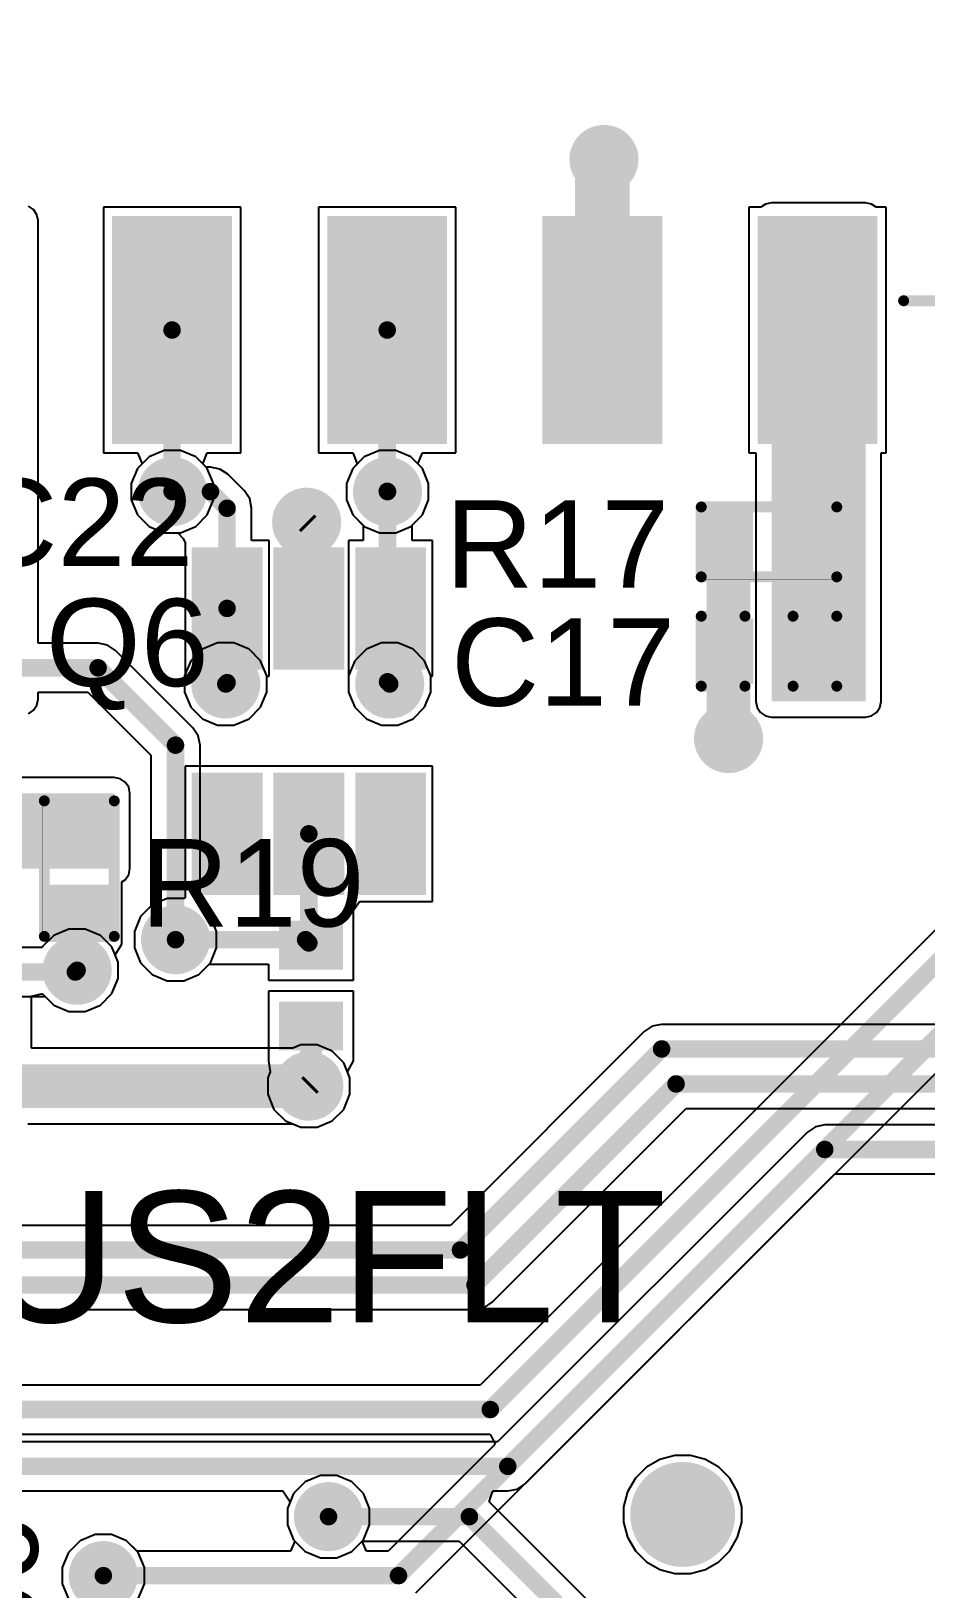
# Model space of a CAD drawing. Header units: millimetres. Extents: x -0.13 to 3.86, y -0.01 to 4.3.
# Drawn here: x 2.388 to 2.797, y 3.201 to 3.914 of the extents above; entities that cross this region are included whole.
import ezdxf

# ---------------------------------------------------------------- set-up
doc = ezdxf.new("R2010")
doc.units = ezdxf.units.MM
doc.header["$MEASUREMENT"] = 0
for name, color, linetype in [('BottomLayer', 5, 'Continuous'), ('BottomPaste', 16, 'Continuous'), ('BottomSolder', 6, 'Continuous'), ('MultiLayer', 9, 'Continuous'), ('PadHoleLayer', 156, 'Continuous'), ('TopLayer', 1, 'Continuous'), ('TopOverlay', 2, 'Continuous'), ('TopPaste', 8, 'Continuous'), ('TopSolder', 216, 'Continuous'), ('ViaHoleLayer', 16, 'Continuous')]:
    doc.layers.add(name, color=color, linetype=linetype)
doc.styles.add('Arial', font='arial.ttf', dxfattribs={"height": 0.2})

# ---------------------------------------------------------------- blocks, each defined once
blk = doc.blocks.new('T____P______TH_1_8___H_________0_92___54')
at = {"layer": 'BottomLayer'}
h = blk.add_hatch(color=5, dxfattribs=at)
edge = h.paths.add_edge_path()
edge.add_arc((0, 0), 0.02, 0, 360)
at = {"layer": 'BottomSolder'}
h = blk.add_hatch(color=6, dxfattribs=at)
edge = h.paths.add_edge_path()
edge.add_arc((0, 0), 0.024, 0, 360)
at = {"layer": 'MultiLayer'}
h = blk.add_hatch(color=9, dxfattribs=at)
edge = h.paths.add_edge_path()
edge.add_arc((0, 0), 0.02, 0, 360)
at = {"layer": 'PadHoleLayer'}
h = blk.add_hatch(color=156, dxfattribs=at)
edge = h.paths.add_edge_path()
edge.add_arc((0, 0), 0.01, 0, 360)
at = {"layer": 'TopLayer'}
h = blk.add_hatch(color=1, dxfattribs=at)
edge = h.paths.add_edge_path()
edge.add_arc((0, 0), 0.02, 0, 360)
at = {"layer": 'TopSolder'}
h = blk.add_hatch(color=216, dxfattribs=at)
edge = h.paths.add_edge_path()
edge.add_arc((0, 0), 0.024, 0, 360)
blk = doc.blocks.new('R___0402_145')
at = {"layer": 'TopLayer'}
for points in [[(-0.0275, -0.0125), (-0.0275, 0.0125), (-0.0095, 0.0125), (-0.0095, -0.0125)], [(0.0095, -0.0125), (0.0095, 0.0125), (0.0275, 0.0125), (0.0275, -0.0125)]]:
    blk.add_hatch(color=1, dxfattribs=at).paths.add_polyline_path(points)
at = {"layer": 'TopPaste'}
for points in [[(-0.0275, -0.0125), (-0.0275, 0.0125), (-0.0095, 0.0125), (-0.0095, -0.0125)], [(0.0095, -0.0125), (0.0095, 0.0125), (0.0275, 0.0125), (0.0275, -0.0125)]]:
    blk.add_hatch(color=8, dxfattribs=at).paths.add_polyline_path(points)
at = {"layer": 'TopSolder'}
for points in [[(-0.02967, -0.01467), (-0.02967, 0.01466), (-0.00733, 0.01466), (-0.00733, -0.01467)], [(0.00733, -0.01467), (0.00733, 0.01466), (0.02967, 0.01466), (0.02967, -0.01467)]]:
    blk.add_hatch(color=216, dxfattribs=at).paths.add_polyline_path(points)
at = {"layer": 'TopOverlay'}
for points, const_width in [([(-0.031, -0.016), (-0.031, 0.016)], 0.005), ([(0.031, 0.016), (-0.031, 0.016)], 0.005), ([(0.031, -0.016), (0.031, 0.016)], 0.005), ([(0.031, -0.016), (-0.031, -0.016)], 0.005), ([(0.032, -0.017), (-0.032, -0.017)], 0.000127)]:
    blk.add_lwpolyline(points, dxfattribs=dict(at, const_width=const_width))
for points, const_width in [([(-0.03225, 0.016, 1), (-0.02975, 0.016, 1)], 0.0025), ([(-0.03225, 0.016, 1), (-0.02975, 0.016, 1)], 0.0025), ([(0.02975, 0.016, 1), (0.03225, 0.016, 1)], 0.0025), ([(0.02975, 0.016, 1), (0.03225, 0.016, 1)], 0.0025), ([(-0.03225, -0.016, 1), (-0.02975, -0.016, 1)], 0.0025), ([(-0.03225, -0.016, 1), (-0.02975, -0.016, 1)], 0.0025), ([(0.02975, -0.016, 1), (0.03225, -0.016, 1)], 0.0025), ([(0.02975, -0.016, 1), (0.03225, -0.016, 1)], 0.0025), ([(-0.03203, -0.017, 1), (-0.03197, -0.017, 1)], 0.0000635), ([(0.03197, -0.017, 1), (0.03203, -0.017, 1)], 0.0000635)]:
    blk.add_lwpolyline(points, format="xyb", close=True, dxfattribs=dict(at, const_width=const_width))
blk = doc.blocks.new('R___0402_B_146')
at = {"layer": 'BottomLayer'}
for points in [[(-0.0095, 0.0125), (-0.0095, -0.0125), (-0.0275, -0.0125), (-0.0275, 0.0125)], [(0.0275, 0.0125), (0.0275, -0.0125), (0.0095, -0.0125), (0.0095, 0.0125)]]:
    blk.add_hatch(color=5, dxfattribs=at).paths.add_polyline_path(points)
at = {"layer": 'BottomPaste'}
for points in [[(-0.0095, 0.0125), (-0.0095, -0.0125), (-0.0275, -0.0125), (-0.0275, 0.0125)], [(0.0275, 0.0125), (0.0275, -0.0125), (0.0095, -0.0125), (0.0095, 0.0125)]]:
    blk.add_hatch(color=16, dxfattribs=at).paths.add_polyline_path(points)
at = {"layer": 'BottomSolder'}
for points in [[(-0.00733, 0.01466), (-0.00733, -0.01467), (-0.02967, -0.01467), (-0.02967, 0.01466)], [(0.02967, 0.01466), (0.02967, -0.01467), (0.00733, -0.01467), (0.00733, 0.01466)]]:
    blk.add_hatch(color=6, dxfattribs=at).paths.add_polyline_path(points)
blk = doc.blocks.new('R___0402_147')
at = {"layer": 'TopLayer'}
for points in [[(-0.0275, -0.0125), (-0.0275, 0.0125), (-0.0095, 0.0125), (-0.0095, -0.0125)], [(0.0095, -0.0125), (0.0095, 0.0125), (0.0275, 0.0125), (0.0275, -0.0125)]]:
    blk.add_hatch(color=1, dxfattribs=at).paths.add_polyline_path(points)
at = {"layer": 'TopPaste'}
for points in [[(-0.0275, -0.0125), (-0.0275, 0.0125), (-0.0095, 0.0125), (-0.0095, -0.0125)], [(0.0095, -0.0125), (0.0095, 0.0125), (0.0275, 0.0125), (0.0275, -0.0125)]]:
    blk.add_hatch(color=8, dxfattribs=at).paths.add_polyline_path(points)
at = {"layer": 'TopSolder'}
for points in [[(-0.02966, -0.01467), (-0.02966, 0.01467), (-0.00733, 0.01467), (-0.00733, -0.01467)], [(0.00734, -0.01467), (0.00734, 0.01467), (0.02967, 0.01467), (0.02967, -0.01467)]]:
    blk.add_hatch(color=216, dxfattribs=at).paths.add_polyline_path(points)
at = {"layer": 'TopOverlay'}
for points, const_width in [([(-0.031, -0.016), (-0.031, 0.016)], 0.005), ([(-0.031, 0.016), (0.031, 0.016)], 0.005), ([(0.031, -0.016), (0.031, 0.016)], 0.005), ([(-0.031, -0.016), (0.031, -0.016)], 0.005), ([(-0.032, -0.017), (0.032, -0.017)], 0.000127)]:
    blk.add_lwpolyline(points, dxfattribs=dict(at, const_width=const_width))
for points, const_width in [([(-0.03225, 0.016, 1), (-0.02975, 0.016, 1)], 0.0025), ([(-0.03225, 0.016, 1), (-0.02975, 0.016, 1)], 0.0025), ([(0.02975, 0.016, 1), (0.03225, 0.016, 1)], 0.0025), ([(0.02975, 0.016, 1), (0.03225, 0.016, 1)], 0.0025), ([(-0.03225, -0.016, 1), (-0.02975, -0.016, 1)], 0.0025), ([(-0.03225, -0.016, 1), (-0.02975, -0.016, 1)], 0.0025), ([(0.02975, -0.016, 1), (0.03225, -0.016, 1)], 0.0025), ([(0.02975, -0.016, 1), (0.03225, -0.016, 1)], 0.0025), ([(-0.03203, -0.017, 1), (-0.03197, -0.017, 1)], 0.0000635), ([(0.03197, -0.017, 1), (0.03203, -0.017, 1)], 0.0000635)]:
    blk.add_lwpolyline(points, format="xyb", close=True, dxfattribs=dict(at, const_width=const_width))
blk = doc.blocks.new('1054301305_201')
at = {"layer": 'TopLayer'}
for points in [[(-0.20945, 0.14626), (-0.16063, 0.14626), (-0.16063, 0.04784), (-0.20945, 0.04784)], [(-0.11102, 0.14626), (-0.0622, 0.14626), (-0.0622, 0.04784), (-0.11102, 0.04784)], [(-0.0126, 0.14626), (0.03622, 0.14626), (0.03622, 0.04784), (-0.0126, 0.04784)], [(0.08583, 0.14626), (0.13465, 0.14626), (0.13465, 0.04784), (0.08583, 0.04784)], [(0.18425, 0.14626), (0.23307, 0.14626), (0.23307, 0.04784), (0.18425, 0.04784)], [(-0.30788, 0.06437), (-0.26457, 0.06437), (-0.26457, -0.25847), (-0.30788, -0.25847)], [(0.26457, 0.06437), (0.30787, 0.06437), (0.30787, -0.25847), (0.26457, -0.25847)]]:
    blk.add_hatch(color=1, dxfattribs=at).paths.add_polyline_path(points)
at = {"layer": 'TopPaste'}
for points in [[(-0.20945, 0.14626), (-0.16063, 0.14626), (-0.16063, 0.04784), (-0.20945, 0.04784)], [(-0.11102, 0.14626), (-0.0622, 0.14626), (-0.0622, 0.04784), (-0.11102, 0.04784)], [(-0.0126, 0.14626), (0.03622, 0.14626), (0.03622, 0.04784), (-0.0126, 0.04784)], [(0.08583, 0.14626), (0.13465, 0.14626), (0.13465, 0.04784), (0.08583, 0.04784)], [(0.18425, 0.14626), (0.23307, 0.14626), (0.23307, 0.04784), (0.18425, 0.04784)], [(-0.30788, 0.06437), (-0.26457, 0.06437), (-0.26457, -0.25847), (-0.30788, -0.25847)], [(0.26457, 0.06437), (0.30787, 0.06437), (0.30787, -0.25847), (0.26457, -0.25847)]]:
    blk.add_hatch(color=8, dxfattribs=at).paths.add_polyline_path(points)
at = {"layer": 'TopSolder'}
for points in [[(-0.21245, 0.14926), (-0.15763, 0.14926), (-0.15763, 0.04484), (-0.21245, 0.04484)], [(-0.11402, 0.14926), (-0.0592, 0.14926), (-0.0592, 0.04484), (-0.11402, 0.04484)], [(-0.0156, 0.14926), (0.03922, 0.14926), (0.03922, 0.04484), (-0.0156, 0.04484)], [(0.08283, 0.14926), (0.13765, 0.14926), (0.13765, 0.04484), (0.08283, 0.04484)], [(0.18125, 0.14926), (0.23607, 0.14926), (0.23607, 0.04484), (0.18125, 0.04484)], [(-0.31088, 0.06737), (-0.26157, 0.06737), (-0.26157, -0.26147), (-0.31088, -0.26147)], [(0.26157, 0.06737), (0.31087, 0.06737), (0.31087, -0.26147), (0.26157, -0.26147)]]:
    blk.add_hatch(color=216, dxfattribs=at).paths.add_polyline_path(points)
at = {"layer": 'TopOverlay'}
for points, const_width in [([(0.25053, 0.11645), (0.24553, 0.11145)], 0.00787), ([(0.25053, 0.10645), (0.24553, 0.11145)], 0.00787), ([(0.25053, 0.11645), (0.25053, 0.10645)], 0.00787), ([(-0.22441, 0.08366), (-0.31969, 0.08366)], 0.005), ([(0.31968, 0.08366), (0.24803, 0.08366)], 0.005), ([(0.24803, -0.25846), (-0.25, -0.25846)], 0.005)]:
    blk.add_lwpolyline(points, dxfattribs=dict(at, const_width=const_width))
for points, const_width in [([(0.24356, 0.11145, 1), (0.2475, 0.11145, 1)], 0.00394), ([(0.24356, 0.11145, 1), (0.2475, 0.11145, 1)], 0.00394), ([(0.24856, 0.11645, 1), (0.2525, 0.11645, 1)], 0.00394), ([(0.24856, 0.11645, 1), (0.2525, 0.11645, 1)], 0.00394), ([(0.24856, 0.10645, 1), (0.2525, 0.10645, 1)], 0.00394), ([(0.24856, 0.10645, 1), (0.2525, 0.10645, 1)], 0.00394), ([(-0.32094, 0.08366, 1), (-0.31844, 0.08366, 1)], 0.0025), ([(-0.22566, 0.08366, 1), (-0.22316, 0.08366, 1)], 0.0025), ([(0.24678, 0.08366, 1), (0.24928, 0.08366, 1)], 0.0025), ([(0.31843, 0.08366, 1), (0.32093, 0.08366, 1)], 0.0025), ([(-0.25125, -0.25846, 1), (-0.24875, -0.25846, 1)], 0.0025), ([(0.24678, -0.25846, 1), (0.24928, -0.25846, 1)], 0.0025)]:
    blk.add_lwpolyline(points, format="xyb", close=True, dxfattribs=dict(at, const_width=const_width))
blk = doc.blocks.new('SOT_23_6_B_215')
at = {"layer": 'BottomLayer'}
for points in [[(-0.07559, 0.04961), (-0.02756, 0.04961), (-0.02756, 0.0252), (-0.07559, 0.0252)], [(0.02756, 0.04961), (0.07559, 0.04961), (0.07559, 0.0252), (0.02756, 0.0252)], [(-0.07559, 0.01221), (-0.02756, 0.01221), (-0.02756, -0.0122), (-0.07559, -0.0122)], [(0.02756, 0.01221), (0.07559, 0.01221), (0.07559, -0.0122), (0.02756, -0.0122)], [(-0.07559, -0.0252), (-0.02756, -0.0252), (-0.02756, -0.04961), (-0.07559, -0.04961)], [(0.02756, -0.0252), (0.07559, -0.0252), (0.07559, -0.04961), (0.02756, -0.04961)]]:
    blk.add_hatch(color=5, dxfattribs=at).paths.add_polyline_path(points)
at = {"layer": 'BottomPaste'}
for points in [[(-0.07559, 0.04961), (-0.02756, 0.04961), (-0.02756, 0.0252), (-0.07559, 0.0252)], [(0.02756, 0.04961), (0.07559, 0.04961), (0.07559, 0.0252), (0.02756, 0.0252)], [(-0.07559, 0.01221), (-0.02756, 0.01221), (-0.02756, -0.0122), (-0.07559, -0.0122)], [(0.02756, 0.01221), (0.07559, 0.01221), (0.07559, -0.0122), (0.02756, -0.0122)], [(-0.07559, -0.0252), (-0.02756, -0.0252), (-0.02756, -0.04961), (-0.07559, -0.04961)], [(0.02756, -0.0252), (0.07559, -0.0252), (0.07559, -0.04961), (0.02756, -0.04961)]]:
    blk.add_hatch(color=16, dxfattribs=at).paths.add_polyline_path(points)
at = {"layer": 'BottomSolder'}
for points in [[(-0.07959, 0.05361), (-0.02356, 0.05361), (-0.02356, 0.0212), (-0.07959, 0.0212)], [(0.02356, 0.05361), (0.07959, 0.05361), (0.07959, 0.0212), (0.02356, 0.0212)], [(-0.07959, 0.01621), (-0.02356, 0.01621), (-0.02356, -0.0162), (-0.07959, -0.0162)], [(0.02356, 0.01621), (0.07959, 0.01621), (0.07959, -0.0162), (0.02356, -0.0162)], [(-0.07959, -0.0212), (-0.02356, -0.0212), (-0.02356, -0.05361), (-0.07959, -0.05361)], [(0.02356, -0.0212), (0.07959, -0.0212), (0.07959, -0.05361), (0.02356, -0.05361)]]:
    blk.add_hatch(color=6, dxfattribs=at).paths.add_polyline_path(points)
blk = doc.blocks.new('C___0402_234')
at = {"layer": 'TopLayer'}
for points in [[(-0.0275, -0.0125), (-0.0275, 0.0125), (-0.0095, 0.0125), (-0.0095, -0.0125)], [(0.0095, -0.0125), (0.0095, 0.0125), (0.0275, 0.0125), (0.0275, -0.0125)]]:
    blk.add_hatch(color=1, dxfattribs=at).paths.add_polyline_path(points)
at = {"layer": 'TopPaste'}
for points in [[(-0.0275, -0.0125), (-0.0275, 0.0125), (-0.0095, 0.0125), (-0.0095, -0.0125)], [(0.0095, -0.0125), (0.0095, 0.0125), (0.0275, 0.0125), (0.0275, -0.0125)]]:
    blk.add_hatch(color=8, dxfattribs=at).paths.add_polyline_path(points)
at = {"layer": 'TopSolder'}
for points in [[(-0.02986, -0.01486), (-0.02986, 0.01486), (-0.00714, 0.01486), (-0.00714, -0.01486)], [(0.00714, -0.01486), (0.00714, 0.01486), (0.02986, 0.01486), (0.02986, -0.01486)]]:
    blk.add_hatch(color=216, dxfattribs=at).paths.add_polyline_path(points)
at = {"layer": 'TopOverlay', "const_width": 0.005}
for points in [[(-0.031, 0.016), (-0.011, 0.016)], [(-0.031, -0.016), (-0.031, 0.016)], [(0.011, 0.016), (0.031, 0.016)], [(0.031, -0.016), (0.031, 0.016)], [(-0.031, -0.016), (-0.011, -0.016)], [(0.011, -0.016), (0.031, -0.016)]]:
    blk.add_lwpolyline(points, dxfattribs=at)
at = {"layer": 'TopOverlay', "const_width": 0.0025}
for points in [[(-0.03225, 0.016, 1), (-0.02975, 0.016, 1)], [(-0.03225, 0.016, 1), (-0.02975, 0.016, 1)], [(-0.01225, 0.016, 1), (-0.00975, 0.016, 1)], [(0.00975, 0.016, 1), (0.01225, 0.016, 1)], [(0.02975, 0.016, 1), (0.03225, 0.016, 1)], [(0.02975, 0.016, 1), (0.03225, 0.016, 1)], [(-0.03225, -0.016, 1), (-0.02975, -0.016, 1)], [(-0.03225, -0.016, 1), (-0.02975, -0.016, 1)], [(-0.01225, -0.016, 1), (-0.00975, -0.016, 1)], [(0.00975, -0.016, 1), (0.01225, -0.016, 1)], [(0.02975, -0.016, 1), (0.03225, -0.016, 1)], [(0.02975, -0.016, 1), (0.03225, -0.016, 1)]]:
    blk.add_lwpolyline(points, format="xyb", close=True, dxfattribs=at)

msp = doc.modelspace()

# ---------------------------------------------------------------- hatches: boundary and pattern name
at = {"layer": 'BottomLayer'}
h = msp.add_hatch(color=5, dxfattribs=at)
edge = h.paths.add_edge_path()
edge.add_arc((2.65, 3.855), 0.01181, 0, 360)
h = msp.add_hatch(color=5, dxfattribs=at)
edge = h.paths.add_edge_path()
edge.add_arc((2.45257, 3.703), 0.01181, 0, 360)
h = msp.add_hatch(color=5, dxfattribs=at)
edge = h.paths.add_edge_path()
edge.add_arc((2.551, 3.703), 0.01181, 0, 360)
h = msp.add_hatch(color=5, dxfattribs=at)
edge = h.paths.add_edge_path()
edge.add_arc((2.514, 3.689), 0.01181, 0, 360)
h = msp.add_hatch(color=5, dxfattribs=at)
edge = h.paths.add_edge_path()
edge.add_arc((2.477, 3.615), 0.01181, 0, 360)
h = msp.add_hatch(color=5, dxfattribs=at)
edge = h.paths.add_edge_path()
edge.add_arc((2.552, 3.615), 0.01181, 0, 360)
h = msp.add_hatch(color=5, dxfattribs=at)
edge = h.paths.add_edge_path()
edge.add_arc((2.707, 3.59), 0.01181, 0, 360)
h = msp.add_hatch(color=5, dxfattribs=at)
edge = h.paths.add_edge_path()
edge.add_arc((2.454, 3.498), 0.01181, 0, 360)
h = msp.add_hatch(color=5, dxfattribs=at)
edge = h.paths.add_edge_path()
edge.add_arc((2.409, 3.484), 0.01181, 0, 360)
h = msp.add_hatch(color=5, dxfattribs=at)
edge = h.paths.add_edge_path()
edge.add_arc((2.515, 3.431), 0.01181, 0, 360)
h = msp.add_hatch(color=5, dxfattribs=at)
edge = h.paths.add_edge_path()
edge.add_arc((2.524, 3.234), 0.01181, 0, 360)
h = msp.add_hatch(color=5, dxfattribs=at)
edge = h.paths.add_edge_path()
edge.add_arc((2.421, 3.207), 0.01181, 0, 360)
at = {"layer": 'BottomSolder'}
h = msp.add_hatch(color=6, dxfattribs=at)
edge = h.paths.add_edge_path()
edge.add_arc((2.65, 3.855), 0.01581, 0, 360)
h = msp.add_hatch(color=6, dxfattribs=at)
edge = h.paths.add_edge_path()
edge.add_arc((2.45257, 3.703), 0.01581, 0, 360)
h = msp.add_hatch(color=6, dxfattribs=at)
edge = h.paths.add_edge_path()
edge.add_arc((2.551, 3.703), 0.01581, 0, 360)
h = msp.add_hatch(color=6, dxfattribs=at)
edge = h.paths.add_edge_path()
edge.add_arc((2.514, 3.689), 0.01581, 0, 360)
h = msp.add_hatch(color=6, dxfattribs=at)
edge = h.paths.add_edge_path()
edge.add_arc((2.477, 3.615), 0.01581, 0, 360)
h = msp.add_hatch(color=6, dxfattribs=at)
edge = h.paths.add_edge_path()
edge.add_arc((2.552, 3.615), 0.01581, 0, 360)
h = msp.add_hatch(color=6, dxfattribs=at)
edge = h.paths.add_edge_path()
edge.add_arc((2.707, 3.59), 0.01581, 0, 360)
h = msp.add_hatch(color=6, dxfattribs=at)
edge = h.paths.add_edge_path()
edge.add_arc((2.454, 3.498), 0.01581, 0, 360)
h = msp.add_hatch(color=6, dxfattribs=at)
edge = h.paths.add_edge_path()
edge.add_arc((2.409, 3.484), 0.01581, 0, 360)
h = msp.add_hatch(color=6, dxfattribs=at)
edge = h.paths.add_edge_path()
edge.add_arc((2.515, 3.431), 0.01581, 0, 360)
h = msp.add_hatch(color=6, dxfattribs=at)
edge = h.paths.add_edge_path()
edge.add_arc((2.524, 3.234), 0.01581, 0, 360)
h = msp.add_hatch(color=6, dxfattribs=at)
edge = h.paths.add_edge_path()
edge.add_arc((2.421, 3.207), 0.01581, 0, 360)
at = {"layer": 'TopLayer'}
h = msp.add_hatch(color=1, dxfattribs=at)
edge = h.paths.add_edge_path()
edge.add_arc((2.65, 3.855), 0.01181, 0, 360)
for points in [[(2.72666, 3.607), (2.76966, 3.607), (2.76966, 3.828), (2.72666, 3.828)], [(2.327, 3.5305), (2.426, 3.5305), (2.426, 3.565), (2.327, 3.565)]]:
    msp.add_hatch(color=1, dxfattribs=at).paths.add_polyline_path(points)
h = msp.add_hatch(color=1, dxfattribs=at)
edge = h.paths.add_edge_path()
edge.add_arc((2.45257, 3.703), 0.01181, 0, 360)
h = msp.add_hatch(color=1, dxfattribs=at)
edge = h.paths.add_edge_path()
edge.add_arc((2.551, 3.703), 0.01181, 0, 360)
h = msp.add_hatch(color=1, dxfattribs=at)
edge = h.paths.add_edge_path()
edge.add_arc((2.514, 3.689), 0.01181, 0, 360)
h = msp.add_hatch(color=1, dxfattribs=at)
edge = h.paths.add_edge_path()
edge.add_arc((2.477, 3.615), 0.01181, 0, 360)
h = msp.add_hatch(color=1, dxfattribs=at)
edge = h.paths.add_edge_path()
edge.add_arc((2.552, 3.615), 0.01181, 0, 360)
h = msp.add_hatch(color=1, dxfattribs=at)
edge = h.paths.add_edge_path()
edge.add_arc((2.707, 3.59), 0.01181, 0, 360)
h = msp.add_hatch(color=1, dxfattribs=at)
edge = h.paths.add_edge_path()
edge.add_arc((2.454, 3.498), 0.01181, 0, 360)
h = msp.add_hatch(color=1, dxfattribs=at)
edge = h.paths.add_edge_path()
edge.add_arc((2.409, 3.484), 0.01181, 0, 360)
h = msp.add_hatch(color=1, dxfattribs=at)
edge = h.paths.add_edge_path()
edge.add_arc((2.515, 3.431), 0.01181, 0, 360)
h = msp.add_hatch(color=1, dxfattribs=at)
edge = h.paths.add_edge_path()
edge.add_arc((2.524, 3.234), 0.01181, 0, 360)
h = msp.add_hatch(color=1, dxfattribs=at)
edge = h.paths.add_edge_path()
edge.add_arc((2.421, 3.207), 0.01181, 0, 360)
at = {"layer": 'TopSolder'}
h = msp.add_hatch(color=216, dxfattribs=at)
edge = h.paths.add_edge_path()
edge.add_arc((2.65, 3.855), 0.01581, 0, 360)
h = msp.add_hatch(color=216, dxfattribs=at)
edge = h.paths.add_edge_path()
edge.add_arc((2.707, 3.59), 0.01581, 0, 360)
at = {"layer": 'ViaHoleLayer'}
h = msp.add_hatch(color=16, dxfattribs=at)
edge = h.paths.add_edge_path()
edge.add_arc((2.65, 3.855), 0.00591, 0, 360)
h = msp.add_hatch(color=16, dxfattribs=at)
edge = h.paths.add_edge_path()
edge.add_arc((2.45257, 3.703), 0.00591, 0, 360)
h = msp.add_hatch(color=16, dxfattribs=at)
edge = h.paths.add_edge_path()
edge.add_arc((2.551, 3.703), 0.00591, 0, 360)
h = msp.add_hatch(color=16, dxfattribs=at)
edge = h.paths.add_edge_path()
edge.add_arc((2.514, 3.689), 0.00591, 0, 360)
h = msp.add_hatch(color=16, dxfattribs=at)
edge = h.paths.add_edge_path()
edge.add_arc((2.477, 3.615), 0.00591, 0, 360)
h = msp.add_hatch(color=16, dxfattribs=at)
edge = h.paths.add_edge_path()
edge.add_arc((2.552, 3.615), 0.00591, 0, 360)
h = msp.add_hatch(color=16, dxfattribs=at)
edge = h.paths.add_edge_path()
edge.add_arc((2.707, 3.59), 0.00591, 0, 360)
h = msp.add_hatch(color=16, dxfattribs=at)
edge = h.paths.add_edge_path()
edge.add_arc((2.454, 3.498), 0.00591, 0, 360)
h = msp.add_hatch(color=16, dxfattribs=at)
edge = h.paths.add_edge_path()
edge.add_arc((2.409, 3.484), 0.00591, 0, 360)
h = msp.add_hatch(color=16, dxfattribs=at)
edge = h.paths.add_edge_path()
edge.add_arc((2.515, 3.431), 0.00591, 0, 360)
h = msp.add_hatch(color=16, dxfattribs=at)
edge = h.paths.add_edge_path()
edge.add_arc((2.524, 3.234), 0.00591, 0, 360)
h = msp.add_hatch(color=16, dxfattribs=at)
edge = h.paths.add_edge_path()
edge.add_arc((2.421, 3.207), 0.00591, 0, 360)

# ---------------------------------------------------------------- linework, layer by layer
at = {"layer": 'BottomLayer'}
for p, q in [((2.44883, 3.72181), (2.44192, 3.71895)), ((2.45632, 3.72181), (2.44883, 3.72181)), ((2.46323, 3.71895), (2.45632, 3.72181)), ((2.54726, 3.72181), (2.54034, 3.71895)), ((2.55474, 3.72181), (2.54726, 3.72181)), ((2.56166, 3.71895), (2.55474, 3.72181)), ((2.43663, 3.71366), (2.43376, 3.70674)), ((2.44192, 3.71895), (2.43663, 3.71366)), ((2.46796, 3.71422), (2.46323, 3.71895)), ((2.47, 3.71422), (2.46796, 3.71422)), ((2.47429, 3.71336), (2.47, 3.71422)), ((2.47, 3.71422), (2.47, 3.71422)), ((2.53505, 3.71366), (2.53219, 3.70674)), ((2.54034, 3.71895), (2.53505, 3.71366)), ((2.56695, 3.71366), (2.56166, 3.71895)), ((2.56981, 3.70674), (2.56695, 3.71366)), ((2.43376, 3.70674), (2.43376, 3.69926)), ((2.47793, 3.71093), (2.47429, 3.71336)), ((2.48553, 3.70333), (2.47793, 3.71093)), ((2.53219, 3.70674), (2.53219, 3.69926)), ((2.56981, 3.69926), (2.56981, 3.70674)), ((2.43376, 3.69926), (2.43663, 3.69234)), ((2.48796, 3.69969), (2.48553, 3.70333)), ((2.48553, 3.70333), (2.48553, 3.70333)), ((2.48881, 3.6954), (2.48796, 3.69969)), ((2.53219, 3.69926), (2.53505, 3.69234)), ((2.56695, 3.69234), (2.56981, 3.69926)), ((2.43663, 3.69234), (2.44192, 3.68705)), ((2.48881, 3.68059), (2.48881, 3.6954)), ((2.48881, 3.6954), (2.48881, 3.6954)), ((2.53505, 3.69234), (2.53978, 3.68761)), ((2.56222, 3.68761), (2.56695, 3.69234)), ((2.44192, 3.68705), (2.44883, 3.68419)), ((2.53978, 3.68761), (2.53978, 3.68059)), ((2.56222, 3.68059), (2.56222, 3.68761)), ((2.44883, 3.68419), (2.45488, 3.68419)), ((2.45488, 3.68419), (2.45501, 3.68419)), ((2.45501, 3.68419), (2.45755, 3.68149)), ((2.45755, 3.68149), (2.45839, 3.67964)), ((2.45839, 3.67964), (2.45839, 3.67634)), ((2.4968, 3.68059), (2.48881, 3.68059)), ((2.4968, 3.61856), (2.4968, 3.68059)), ((2.53978, 3.68059), (2.5332, 3.68059)), ((2.5332, 3.68059), (2.5332, 3.61876)), ((2.57161, 3.68059), (2.56222, 3.68059)), ((2.57161, 3.61856), (2.57161, 3.68059)), ((2.45839, 3.67634), (2.45839, 3.61924)), ((2.45839, 3.61924), (2.45819, 3.61874)), ((2.45819, 3.61874), (2.45819, 3.61126)), ((2.49581, 3.61126), (2.49581, 3.61856)), ((2.49581, 3.61856), (2.4968, 3.61856)), ((2.5332, 3.61876), (2.53319, 3.61874)), ((2.53319, 3.61874), (2.53319, 3.61126)), ((2.57081, 3.61126), (2.57081, 3.61856)), ((2.57081, 3.61856), (2.57161, 3.61856)), ((2.45819, 3.61126), (2.46105, 3.60434)), ((2.49295, 3.60434), (2.49581, 3.61126)), ((2.53319, 3.61126), (2.53605, 3.60434)), ((2.56795, 3.60434), (2.57081, 3.61126)), ((2.46105, 3.60434), (2.46634, 3.59905)), ((2.48766, 3.59905), (2.49295, 3.60434)), ((2.53605, 3.60434), (2.54134, 3.59905)), ((2.56266, 3.59905), (2.56795, 3.60434)), ((2.46634, 3.59905), (2.47326, 3.59619)), ((2.47326, 3.59619), (2.48074, 3.59619)), ((2.48074, 3.59619), (2.48766, 3.59905)), ((2.54134, 3.59905), (2.54826, 3.59619)), ((2.54826, 3.59619), (2.55574, 3.59619)), ((2.55574, 3.59619), (2.56266, 3.59905)), ((2.57161, 3.57744), (2.45839, 3.57744)), ((2.45839, 3.57744), (2.45839, 3.51725)), ((2.57161, 3.51541), (2.57161, 3.57744)), ((2.44334, 3.51395), (2.43805, 3.50866)), ((2.45026, 3.51681), (2.44334, 3.51395)), ((2.45774, 3.51681), (2.45026, 3.51681)), ((2.45839, 3.51725), (2.45774, 3.51681)), ((2.5355, 3.5115), (2.53813, 3.51541)), ((2.53813, 3.51541), (2.57161, 3.51541)), ((2.43805, 3.50866), (2.43519, 3.50174)), ((2.5355, 3.4795), (2.5355, 3.5115)), ((2.39834, 3.49995), (2.39305, 3.49466)), ((2.40526, 3.50281), (2.39834, 3.49995)), ((2.41274, 3.50281), (2.40526, 3.50281)), ((2.41966, 3.49995), (2.41274, 3.50281)), ((2.42495, 3.49466), (2.41966, 3.49995)), ((2.43519, 3.50174), (2.43519, 3.49426)), ((2.39295, 3.4944), (2.17043, 3.4944)), ((2.39305, 3.49466), (2.39295, 3.4944)), ((2.42781, 3.48774), (2.42495, 3.49466)), ((2.43519, 3.49426), (2.43805, 3.48734)), ((2.42781, 3.48026), (2.42781, 3.48774)), ((2.43805, 3.48734), (2.44334, 3.48205)), ((2.46466, 3.48205), (2.46939, 3.48678)), ((2.46939, 3.48678), (2.4965, 3.48678)), ((2.4965, 3.48678), (2.4965, 3.4795)), ((2.42495, 3.47334), (2.42781, 3.48026)), ((2.44334, 3.48205), (2.45026, 3.47919)), ((2.45026, 3.47919), (2.45774, 3.47919)), ((2.45774, 3.47919), (2.46466, 3.48205)), ((2.4965, 3.4795), (2.5355, 3.4795)), ((2.17043, 3.47197), (2.39442, 3.47197)), ((2.39442, 3.47197), (2.39834, 3.46805)), ((2.41966, 3.46805), (2.42495, 3.47334)), ((2.5355, 3.4745), (2.4965, 3.4745)), ((2.4965, 3.4745), (2.4965, 3.4425)), ((2.5355, 3.4425), (2.5355, 3.4745)), ((2.39834, 3.46805), (2.40526, 3.46519)), ((2.40526, 3.46519), (2.41274, 3.46519)), ((2.41274, 3.46519), (2.41966, 3.46805)), ((2.67208, 3.45836), (2.66844, 3.45593)), ((2.67637, 3.45922), (2.67208, 3.45836)), ((3.19014, 3.45922), (2.67637, 3.45922)), ((2.66844, 3.45593), (2.57973, 3.36722)), ((2.66844, 3.45593), (2.66844, 3.45593)), ((2.49733, 3.4375), (2.49619, 3.43474)), ((2.4965, 3.4425), (2.4965, 3.4425)), ((2.4965, 3.4425), (2.4965, 3.4425)), ((2.4965, 3.4425), (2.49733, 3.4375)), ((2.53267, 3.4375), (2.5355, 3.4425)), ((2.53381, 3.43474), (2.53267, 3.4375)), ((2.5355, 3.4425), (2.5355, 3.4425)), ((2.49619, 3.43474), (2.49619, 3.42726)), ((2.53381, 3.42726), (2.53381, 3.43474)), ((2.49619, 3.42726), (2.49905, 3.42034)), ((2.53095, 3.42034), (2.53381, 3.42726)), ((2.49905, 3.42034), (2.50434, 3.41505)), ((2.50434, 3.41505), (2.51126, 3.41219)), ((2.51874, 3.41219), (2.52566, 3.41505)), ((2.52566, 3.41505), (2.53095, 3.42034)), ((2.59893, 3.33207), (2.68765, 3.42078)), ((2.68765, 3.42078), (3.19304, 3.42078)), ((2.51126, 3.41219), (2.51874, 3.41219)), ((2.74307, 3.40993), (2.60135, 3.26822)), ((2.74671, 3.41236), (2.74307, 3.40993)), ((2.74307, 3.40993), (2.74307, 3.40993)), ((2.751, 3.41322), (2.74671, 3.41236)), ((3.19322, 3.41322), (2.751, 3.41322)), ((2.751, 3.41322), (2.751, 3.41322)), ((2.61393, 3.24907), (2.75565, 3.39078)), ((2.75565, 3.39078), (3.19461, 3.39078)), ((2.57973, 3.36722), (2.29379, 3.36722)), ((2.30365, 3.32878), (2.591, 3.32878)), ((2.591, 3.32878), (2.59529, 3.32964)), ((2.591, 3.32878), (2.591, 3.32878)), ((2.59529, 3.32964), (2.59893, 3.33207)), ((2.60135, 3.26822), (2.33135, 3.26822)), ((2.67558, 3.26016), (2.66942, 3.25661)), ((2.68245, 3.262), (2.67558, 3.26016)), ((2.68956, 3.262), (2.68245, 3.262)), ((2.69642, 3.26016), (2.68956, 3.262)), ((2.70258, 3.25661), (2.69642, 3.26016)), ((2.6644, 3.25158), (2.66084, 3.24542)), ((2.66942, 3.25661), (2.6644, 3.25158)), ((2.70761, 3.25158), (2.70258, 3.25661)), ((2.71116, 3.24542), (2.70761, 3.25158)), ((2.29339, 3.24578), (2.50311, 3.24578)), ((2.50311, 3.24578), (2.50645, 3.24078)), ((2.59751, 3.24078), (2.59897, 3.24531)), ((2.59897, 3.24531), (2.59934, 3.24578)), ((2.59934, 3.24578), (2.606, 3.24578)), ((2.606, 3.24578), (2.61029, 3.24664)), ((2.606, 3.24578), (2.606, 3.24578)), ((2.61029, 3.24664), (2.61393, 3.24907)), ((2.66084, 3.24542), (2.659, 3.23855)), ((2.713, 3.23855), (2.71116, 3.24542)), ((2.50645, 3.24078), (2.50519, 3.23774)), ((2.50519, 3.23774), (2.50519, 3.23026)), ((2.65593, 3.18236), (2.59751, 3.24078)), ((2.659, 3.23855), (2.659, 3.23145)), ((2.713, 3.23145), (2.713, 3.23855)), ((2.50519, 3.23026), (2.50805, 3.22334)), ((2.659, 3.23145), (2.66084, 3.22458)), ((2.71116, 3.22458), (2.713, 3.23145)), ((2.41034, 3.22295), (2.40505, 3.21766)), ((2.41726, 3.22581), (2.41034, 3.22295)), ((2.42474, 3.22581), (2.41726, 3.22581)), ((2.43166, 3.22295), (2.42474, 3.22581)), ((2.43695, 3.21766), (2.43166, 3.22295)), ((2.50805, 3.22334), (2.51334, 3.21805)), ((2.53466, 3.21805), (2.53939, 3.22278)), ((2.53939, 3.22278), (2.58378, 3.22278)), ((2.58378, 3.22278), (2.63678, 3.16978)), ((2.66084, 3.22458), (2.6644, 3.21842)), ((2.70761, 3.21842), (2.71116, 3.22458)), ((2.40505, 3.21766), (2.40219, 3.21074)), ((2.43981, 3.21074), (2.43695, 3.21766)), ((2.51334, 3.21805), (2.52026, 3.21519)), ((2.52026, 3.21519), (2.52774, 3.21519)), ((2.52774, 3.21519), (2.53466, 3.21805)), ((2.6644, 3.21842), (2.66942, 3.21339)), ((2.70258, 3.21339), (2.70761, 3.21842)), ((2.40219, 3.21074), (2.40219, 3.20326)), ((2.43981, 3.20326), (2.43981, 3.21074)), ((2.66942, 3.21339), (2.67558, 3.20984)), ((2.67558, 3.20984), (2.68245, 3.208)), ((2.68245, 3.208), (2.68956, 3.208)), ((2.68956, 3.208), (2.69642, 3.20984)), ((2.69642, 3.20984), (2.70258, 3.21339)), ((2.40219, 3.20326), (2.40505, 3.19634)), ((2.43695, 3.19634), (2.43981, 3.20326))]:
    msp.add_line(p, q, dxfattribs=at)
for points, const_width in [([(2.45257, 3.703), (2.47, 3.703)], 0.008), ([(2.47, 3.703), (2.4776, 3.6954)], 0.008), ([(2.551, 3.616), (2.551, 3.703)], 0.008), ([(2.4776, 3.64957), (2.4776, 3.6954)], 0.008), ([(2.514, 3.689), (2.515, 3.688)], 0.01), ([(2.515, 3.64957), (2.515, 3.688)], 0.01), ([(2.4776, 3.6156), (2.4776, 3.64957)], 0.008), ([(2.477, 3.615), (2.4776, 3.6156)], 0.008), ([(2.551, 3.616), (2.552, 3.615)], 0.008), ([(2.515, 3.4965), (2.515, 3.54643)], 0.008), ([(2.454, 3.498), (2.5135, 3.498)], 0.008), ([(2.5135, 3.498), (2.515, 3.4965)], 0.008), ([(2.31216, 3.48319), (2.40819, 3.48319)], 0.008), ([(2.40819, 3.48319), (2.409, 3.484)], 0.008), ([(2.516, 3.432), (2.516, 3.4585)], 0.01), ([(2.58437, 3.356), (2.67637, 3.448)], 0.008), ([(2.67637, 3.448), (3.19479, 3.448)], 0.008), ([(2.515, 3.431), (2.516, 3.432)], 0.01), ([(2.591, 3.34), (2.683, 3.432)], 0.008), ([(2.683, 3.432), (3.2, 3.432)], 0.008), ([(2.606, 3.257), (2.751, 3.402)], 0.008), ([(2.751, 3.402), (3.21, 3.402)], 0.008), ([(2.29379, 3.356), (2.58437, 3.356)], 0.008), ([(2.299, 3.34), (2.591, 3.34)], 0.008), ([(2.278, 3.257), (2.606, 3.257)], 0.008), ([(2.524, 3.234), (2.58843, 3.234)], 0.008), ([(2.58843, 3.234), (2.648, 3.17443)], 0.008)]:
    msp.add_lwpolyline(points, dxfattribs=dict(at, const_width=const_width))
for points, const_width in [([(2.45057, 3.703, 1), (2.45457, 3.703, 1)], 0.004), ([(2.468, 3.703, 1), (2.472, 3.703, 1)], 0.004), ([(2.468, 3.703, 1), (2.472, 3.703, 1)], 0.004), ([(2.549, 3.703, 1), (2.553, 3.703, 1)], 0.004), ([(2.4756, 3.6954, 1), (2.4796, 3.6954, 1)], 0.004), ([(2.4756, 3.6954, 1), (2.4796, 3.6954, 1)], 0.004), ([(2.5115, 3.689, 1), (2.5165, 3.689, 1)], 0.005), ([(2.5125, 3.688, 1), (2.5175, 3.688, 1)], 0.005), ([(2.5125, 3.688, 1), (2.5175, 3.688, 1)], 0.005), ([(2.4756, 3.64957, 1), (2.4796, 3.64957, 1)], 0.004), ([(2.4756, 3.64957, 1), (2.4796, 3.64957, 1)], 0.004), ([(2.5125, 3.64957, 1), (2.5175, 3.64957, 1)], 0.005), ([(2.475, 3.615, 1), (2.479, 3.615, 1)], 0.004), ([(2.4756, 3.6156, 1), (2.4796, 3.6156, 1)], 0.004), ([(2.4756, 3.6156, 1), (2.4796, 3.6156, 1)], 0.004), ([(2.549, 3.616, 1), (2.553, 3.616, 1)], 0.004), ([(2.549, 3.616, 1), (2.553, 3.616, 1)], 0.004), ([(2.55, 3.615, 1), (2.554, 3.615, 1)], 0.004), ([(2.513, 3.54643, 1), (2.517, 3.54643, 1)], 0.004), ([(2.452, 3.498, 1), (2.456, 3.498, 1)], 0.004), ([(2.5115, 3.498, 1), (2.5155, 3.498, 1)], 0.004), ([(2.5115, 3.498, 1), (2.5155, 3.498, 1)], 0.004), ([(2.513, 3.4965, 1), (2.517, 3.4965, 1)], 0.004), ([(2.513, 3.4965, 1), (2.517, 3.4965, 1)], 0.004), ([(2.40619, 3.48319, 1), (2.41019, 3.48319, 1)], 0.004), ([(2.40619, 3.48319, 1), (2.41019, 3.48319, 1)], 0.004), ([(2.407, 3.484, 1), (2.411, 3.484, 1)], 0.004), ([(2.5135, 3.4585, 1), (2.5185, 3.4585, 1)], 0.005), ([(2.67437, 3.448, 1), (2.67837, 3.448, 1)], 0.004), ([(2.67437, 3.448, 1), (2.67837, 3.448, 1)], 0.004), ([(2.5125, 3.431, 1), (2.5175, 3.431, 1)], 0.005), ([(2.5135, 3.432, 1), (2.5185, 3.432, 1)], 0.005), ([(2.5135, 3.432, 1), (2.5185, 3.432, 1)], 0.005), ([(2.681, 3.432, 1), (2.685, 3.432, 1)], 0.004), ([(2.681, 3.432, 1), (2.685, 3.432, 1)], 0.004), ([(2.749, 3.402, 1), (2.753, 3.402, 1)], 0.004), ([(2.749, 3.402, 1), (2.753, 3.402, 1)], 0.004), ([(2.58237, 3.356, 1), (2.58637, 3.356, 1)], 0.004), ([(2.58237, 3.356, 1), (2.58637, 3.356, 1)], 0.004), ([(2.589, 3.34, 1), (2.593, 3.34, 1)], 0.004), ([(2.589, 3.34, 1), (2.593, 3.34, 1)], 0.004), ([(2.604, 3.257, 1), (2.608, 3.257, 1)], 0.004), ([(2.604, 3.257, 1), (2.608, 3.257, 1)], 0.004), ([(2.522, 3.234, 1), (2.526, 3.234, 1)], 0.004), ([(2.58643, 3.234, 1), (2.59043, 3.234, 1)], 0.004), ([(2.58643, 3.234, 1), (2.59043, 3.234, 1)], 0.004)]:
    msp.add_lwpolyline(points, format="xyb", close=True, dxfattribs=dict(at, const_width=const_width))
at = {"layer": 'TopLayer'}
for p, q in [((2.72393, 3.83459), (2.72179, 3.83316)), ((2.72666, 3.83514), (2.72393, 3.83459)), ((2.76966, 3.83514), (2.72666, 3.83514)), ((2.77239, 3.83459), (2.76966, 3.83514)), ((2.77453, 3.83316), (2.77239, 3.83459)), ((2.38905, 3.83205), (2.38673, 3.83359)), ((2.39059, 3.82973), (2.38905, 3.83205)), ((2.39114, 3.827), (2.39059, 3.82973)), ((2.48383, 3.83316), (2.42102, 3.83316)), ((2.42102, 3.83316), (2.42102, 3.72074)), ((2.48383, 3.72074), (2.48383, 3.83316)), ((2.58226, 3.83316), (2.51944, 3.83316)), ((2.51944, 3.83316), (2.51944, 3.72074)), ((2.58226, 3.72074), (2.58226, 3.83316)), ((2.72179, 3.83316), (2.71629, 3.83316)), ((2.71629, 3.83316), (2.71629, 3.72074)), ((2.77911, 3.83316), (2.77453, 3.83316)), ((2.77911, 3.72074), (2.77911, 3.83316)), ((2.39114, 3.63362), (2.39114, 3.827)), ((2.42102, 3.72074), (2.43664, 3.72074)), ((2.43664, 3.72074), (2.43871, 3.71574)), ((2.46644, 3.71574), (2.46851, 3.72074)), ((2.46851, 3.72074), (2.48383, 3.72074)), ((2.51944, 3.72074), (2.53507, 3.72074)), ((2.53507, 3.72074), (2.53714, 3.71574)), ((2.56486, 3.71574), (2.56693, 3.72074)), ((2.56693, 3.72074), (2.58226, 3.72074)), ((2.71629, 3.72074), (2.71952, 3.72074)), ((2.71952, 3.72074), (2.71952, 3.607)), ((2.7768, 3.607), (2.7768, 3.72074)), ((2.7768, 3.72074), (2.77911, 3.72074)), ((2.43663, 3.71366), (2.43376, 3.70674)), ((2.43871, 3.71574), (2.43663, 3.71366)), ((2.46852, 3.71366), (2.46644, 3.71574)), ((2.47139, 3.70674), (2.46852, 3.71366)), ((2.53505, 3.71366), (2.53219, 3.70674)), ((2.53714, 3.71574), (2.53505, 3.71366)), ((2.56695, 3.71366), (2.56486, 3.71574)), ((2.56981, 3.70674), (2.56695, 3.71366)), ((2.43376, 3.70674), (2.43376, 3.69926)), ((2.47139, 3.69926), (2.47139, 3.70674)), ((2.53219, 3.70674), (2.53219, 3.69926)), ((2.56981, 3.69926), (2.56981, 3.70674)), ((2.43376, 3.69926), (2.43663, 3.69234)), ((2.46852, 3.69234), (2.47139, 3.69926)), ((2.53219, 3.69926), (2.53505, 3.69234)), ((2.56695, 3.69234), (2.56981, 3.69926)), ((2.43663, 3.69234), (2.44192, 3.68705)), ((2.46323, 3.68705), (2.46852, 3.69234)), ((2.53505, 3.69234), (2.54034, 3.68705)), ((2.56166, 3.68705), (2.56695, 3.69234)), ((2.44192, 3.68705), (2.44883, 3.68419)), ((2.45632, 3.68419), (2.46323, 3.68705)), ((2.54034, 3.68705), (2.54726, 3.68419)), ((2.55474, 3.68419), (2.56166, 3.68705)), ((2.44883, 3.68419), (2.45632, 3.68419)), ((2.54726, 3.68419), (2.55474, 3.68419)), ((2.4186, 3.63362), (2.39114, 3.63362)), ((2.42289, 3.63276), (2.4186, 3.63362)), ((2.4186, 3.63362), (2.4186, 3.63362)), ((2.42653, 3.63033), (2.42289, 3.63276)), ((2.46193, 3.59493), (2.42653, 3.63033)), ((2.46634, 3.63095), (2.46105, 3.62566)), ((2.47326, 3.63381), (2.46634, 3.63095)), ((2.48074, 3.63381), (2.47326, 3.63381)), ((2.48766, 3.63095), (2.48074, 3.63381)), ((2.49295, 3.62566), (2.48766, 3.63095)), ((2.54134, 3.63095), (2.53605, 3.62566)), ((2.54826, 3.63381), (2.54134, 3.63095)), ((2.55574, 3.63381), (2.54826, 3.63381)), ((2.56266, 3.63095), (2.55574, 3.63381)), ((2.56795, 3.62566), (2.56266, 3.63095)), ((2.46105, 3.62566), (2.45819, 3.61874)), ((2.49581, 3.61874), (2.49295, 3.62566)), ((2.53605, 3.62566), (2.53319, 3.61874)), ((2.57081, 3.61874), (2.56795, 3.62566)), ((2.45819, 3.61874), (2.45819, 3.61126)), ((2.49581, 3.61126), (2.49581, 3.61874)), ((2.53319, 3.61874), (2.53319, 3.61126)), ((2.57081, 3.61126), (2.57081, 3.61874)), ((2.39059, 3.60527), (2.39114, 3.608)), ((2.39114, 3.608), (2.39114, 3.61119)), ((2.39114, 3.61119), (2.41395, 3.61119)), ((2.41395, 3.61119), (2.44278, 3.58235)), ((2.45819, 3.61126), (2.46105, 3.60434)), ((2.49295, 3.60434), (2.49581, 3.61126)), ((2.53319, 3.61126), (2.53605, 3.60434)), ((2.56795, 3.60434), (2.57081, 3.61126)), ((2.90578, 3.60665), (2.59335, 3.29422)), ((2.71952, 3.607), (2.72007, 3.60427)), ((2.77626, 3.60427), (2.7768, 3.607)), ((2.38673, 3.60141), (2.38905, 3.60295)), ((2.38905, 3.60295), (2.39059, 3.60527)), ((2.46105, 3.60434), (2.46634, 3.59905)), ((2.48766, 3.59905), (2.49295, 3.60434)), ((2.53605, 3.60434), (2.54134, 3.59905)), ((2.56266, 3.59905), (2.56795, 3.60434)), ((2.72007, 3.60427), (2.72162, 3.60195)), ((2.72162, 3.60195), (2.72393, 3.60041)), ((2.72393, 3.60041), (2.72666, 3.59986)), ((2.72666, 3.59986), (2.76966, 3.59986)), ((2.76966, 3.59986), (2.77239, 3.60041)), ((2.77239, 3.60041), (2.77471, 3.60195)), ((2.77471, 3.60195), (2.77626, 3.60427)), ((2.46436, 3.59129), (2.46193, 3.59493)), ((2.46193, 3.59493), (2.46193, 3.59493)), ((2.46634, 3.59905), (2.47326, 3.59619)), ((2.47326, 3.59619), (2.48074, 3.59619)), ((2.48074, 3.59619), (2.48766, 3.59905)), ((2.54134, 3.59905), (2.54826, 3.59619)), ((2.54826, 3.59619), (2.55574, 3.59619)), ((2.55574, 3.59619), (2.56266, 3.59905)), ((2.46522, 3.587), (2.46436, 3.59129)), ((2.46522, 3.51339), (2.46522, 3.587)), ((2.46522, 3.587), (2.46522, 3.587)), ((2.44278, 3.58235), (2.44278, 3.51339)), ((2.426, 3.57214), (2.327, 3.57214)), ((2.42873, 3.57159), (2.426, 3.57214)), ((2.43105, 3.57005), (2.42873, 3.57159)), ((2.56393, 3.19907), (2.93993, 3.57507)), ((2.43259, 3.56773), (2.43105, 3.57005)), ((2.43314, 3.565), (2.43259, 3.56773)), ((2.43314, 3.5305), (2.43314, 3.565)), ((2.43259, 3.52777), (2.43314, 3.5305)), ((2.4295, 3.52442), (2.43105, 3.52545)), ((2.4295, 3.496), (2.4295, 3.52442)), ((2.43105, 3.52545), (2.43259, 3.52777)), ((2.43805, 3.50866), (2.43519, 3.50174)), ((2.44278, 3.51339), (2.43805, 3.50866)), ((2.46995, 3.50866), (2.46522, 3.51339)), ((2.47281, 3.50174), (2.46995, 3.50866)), ((2.43519, 3.50174), (2.43519, 3.49426)), ((2.47281, 3.49426), (2.47281, 3.50174)), ((2.42646, 3.491), (2.4295, 3.496)), ((2.4295, 3.496), (2.4295, 3.496)), ((2.43519, 3.49426), (2.43805, 3.48734)), ((2.46995, 3.48734), (2.47281, 3.49426)), ((2.42781, 3.48774), (2.42646, 3.491)), ((2.42781, 3.48026), (2.42781, 3.48774)), ((2.43805, 3.48734), (2.44334, 3.48205)), ((2.46466, 3.48205), (2.46995, 3.48734)), ((2.42495, 3.47334), (2.42781, 3.48026)), ((2.44334, 3.48205), (2.45026, 3.47919)), ((2.45026, 3.47919), (2.45774, 3.47919)), ((2.45774, 3.47919), (2.46466, 3.48205)), ((2.38814, 3.47215), (2.39266, 3.47325)), ((2.38814, 3.44833), (2.38814, 3.47215)), ((2.39266, 3.47325), (2.39314, 3.47326)), ((2.39314, 3.47326), (2.39834, 3.46805)), ((2.41966, 3.46805), (2.42495, 3.47334)), ((2.39834, 3.46805), (2.40526, 3.46519)), ((2.40526, 3.46519), (2.41274, 3.46519)), ((2.41274, 3.46519), (2.41966, 3.46805)), ((2.51126, 3.44981), (2.50769, 3.44833)), ((2.51874, 3.44981), (2.51126, 3.44981)), ((2.52566, 3.44695), (2.51874, 3.44981)), ((2.50769, 3.44833), (2.38814, 3.44833)), ((2.53095, 3.44166), (2.52566, 3.44695)), ((2.53381, 3.43474), (2.53095, 3.44166)), ((2.53381, 3.42726), (2.53381, 3.43474)), ((2.53095, 3.42034), (2.53381, 3.42726)), ((2.51874, 3.41219), (2.52566, 3.41505)), ((2.52566, 3.41505), (2.53095, 3.42034)), ((2.38652, 3.41367), (2.50769, 3.41367)), ((2.50769, 3.41367), (2.51126, 3.41219)), ((2.51126, 3.41219), (2.51874, 3.41219)), ((2.59335, 3.29422), (2.32839, 3.29422)), ((2.32839, 3.27178), (2.59785, 3.27178)), ((2.59785, 3.27178), (2.59816, 3.27146)), ((2.60028, 3.26714), (2.55135, 3.21822)), ((2.59816, 3.27146), (2.60028, 3.26714)), ((2.67558, 3.26016), (2.66942, 3.25661)), ((2.68245, 3.262), (2.67558, 3.26016)), ((2.68956, 3.262), (2.68245, 3.262)), ((2.69642, 3.26016), (2.68956, 3.262)), ((2.70258, 3.25661), (2.69642, 3.26016)), ((2.52026, 3.25281), (2.51334, 3.24995)), ((2.52774, 3.25281), (2.52026, 3.25281)), ((2.53466, 3.24995), (2.52774, 3.25281)), ((2.6644, 3.25158), (2.66084, 3.24542)), ((2.66942, 3.25661), (2.6644, 3.25158)), ((2.70761, 3.25158), (2.70258, 3.25661)), ((2.71116, 3.24542), (2.70761, 3.25158)), ((2.50805, 3.24466), (2.50519, 3.23774)), ((2.51334, 3.24995), (2.50805, 3.24466)), ((2.53995, 3.24466), (2.53466, 3.24995)), ((2.54281, 3.23774), (2.53995, 3.24466)), ((2.66084, 3.24542), (2.659, 3.23855)), ((2.713, 3.23855), (2.71116, 3.24542)), ((2.50519, 3.23774), (2.50519, 3.23026)), ((2.54281, 3.23026), (2.54281, 3.23774)), ((2.659, 3.23855), (2.659, 3.23145)), ((2.713, 3.23145), (2.713, 3.23855)), ((2.50519, 3.23026), (2.50805, 3.22334)), ((2.53995, 3.22334), (2.54281, 3.23026)), ((2.659, 3.23145), (2.66084, 3.22458)), ((2.71116, 3.22458), (2.713, 3.23145)), ((2.41034, 3.22295), (2.40505, 3.21766)), ((2.41726, 3.22581), (2.41034, 3.22295)), ((2.42474, 3.22581), (2.41726, 3.22581)), ((2.43166, 3.22295), (2.42474, 3.22581)), ((2.43639, 3.21822), (2.43166, 3.22295)), ((2.50856, 3.22283), (2.50665, 3.21822)), ((2.50805, 3.22334), (2.50856, 3.22283)), ((2.53944, 3.22283), (2.53995, 3.22334)), ((2.54135, 3.21822), (2.53944, 3.22283)), ((2.66084, 3.22458), (2.6644, 3.21842)), ((2.70761, 3.21842), (2.71116, 3.22458)), ((2.40505, 3.21766), (2.40219, 3.21074)), ((2.50665, 3.21822), (2.43639, 3.21822)), ((2.55135, 3.21822), (2.54135, 3.21822)), ((2.6644, 3.21842), (2.66942, 3.21339)), ((2.70258, 3.21339), (2.70761, 3.21842)), ((2.40219, 3.21074), (2.40219, 3.20326)), ((2.66942, 3.21339), (2.67558, 3.20984)), ((2.67558, 3.20984), (2.68245, 3.208)), ((2.68245, 3.208), (2.68956, 3.208)), ((2.68956, 3.208), (2.69642, 3.20984)), ((2.69642, 3.20984), (2.70258, 3.21339)), ((2.40219, 3.20326), (2.40505, 3.19634))]:
    msp.add_line(p, q, dxfattribs=at)
for points, const_width in [([(2.64927, 3.85427), (2.65, 3.855)], 0.025), ([(2.64927, 3.77695), (2.64927, 3.85427)], 0.025), ([(2.45242, 3.70315), (2.45242, 3.77695)], 0.008), ([(2.55085, 3.70315), (2.55085, 3.77695)], 0.008), ([(2.55085, 3.70315), (2.551, 3.703)], 0.008), ([(2.707, 3.59), (2.707, 3.68)], 0.02), ([(2.36029, 3.6224), (2.4186, 3.6224)], 0.008), ([(2.4186, 3.6224), (2.454, 3.587)], 0.008), ([(2.598, 3.283), (2.917, 3.602)], 0.008), ([(2.454, 3.498), (2.454, 3.587)], 0.008), ([(2.556, 3.207), (2.932, 3.583)], 0.008), ([(2.41, 3.485), (2.41, 3.512)], 0.012), ([(2.409, 3.484), (2.41, 3.485)], 0.012), ([(2.3436, 3.431), (2.515, 3.431)], 0.02), ([(2.313, 3.283), (2.598, 3.283)], 0.008), ([(2.421, 3.207), (2.556, 3.207)], 0.008)]:
    msp.add_lwpolyline(points, dxfattribs=dict(at, const_width=const_width))
for points, const_width in [([(2.64302, 3.85427, 1), (2.65552, 3.85427, 1)], 0.0125), ([(2.64302, 3.85427, 1), (2.65552, 3.85427, 1)], 0.0125), ([(2.64375, 3.855, 1), (2.65625, 3.855, 1)], 0.0125), ([(2.64302, 3.77695, 1), (2.65552, 3.77695, 1)], 0.0125), ([(2.45042, 3.77695, 1), (2.45442, 3.77695, 1)], 0.004), ([(2.54885, 3.77695, 1), (2.55285, 3.77695, 1)], 0.004), ([(2.45042, 3.70315, 1), (2.45442, 3.70315, 1)], 0.004), ([(2.54885, 3.70315, 1), (2.55285, 3.70315, 1)], 0.004), ([(2.54885, 3.70315, 1), (2.55285, 3.70315, 1)], 0.004), ([(2.549, 3.703, 1), (2.553, 3.703, 1)], 0.004), ([(2.702, 3.68, 1), (2.712, 3.68, 1)], 0.01), ([(2.4166, 3.6224, 1), (2.4206, 3.6224, 1)], 0.004), ([(2.4166, 3.6224, 1), (2.4206, 3.6224, 1)], 0.004), ([(2.702, 3.59, 1), (2.712, 3.59, 1)], 0.01), ([(2.452, 3.587, 1), (2.456, 3.587, 1)], 0.004), ([(2.452, 3.587, 1), (2.456, 3.587, 1)], 0.004), ([(2.407, 3.512, 1), (2.413, 3.512, 1)], 0.006), ([(2.452, 3.498, 1), (2.456, 3.498, 1)], 0.004), ([(2.406, 3.484, 1), (2.412, 3.484, 1)], 0.006), ([(2.407, 3.485, 1), (2.413, 3.485, 1)], 0.006), ([(2.407, 3.485, 1), (2.413, 3.485, 1)], 0.006), ([(2.51, 3.431, 1), (2.52, 3.431, 1)], 0.01), ([(2.596, 3.283, 1), (2.6, 3.283, 1)], 0.004), ([(2.596, 3.283, 1), (2.6, 3.283, 1)], 0.004), ([(2.419, 3.207, 1), (2.423, 3.207, 1)], 0.004), ([(2.554, 3.207, 1), (2.558, 3.207, 1)], 0.004), ([(2.554, 3.207, 1), (2.558, 3.207, 1)], 0.004)]:
    msp.add_lwpolyline(points, format="xyb", close=True, dxfattribs=dict(at, const_width=const_width))

# ---------------------------------------------------------------- block references
for name, p, rotation in [('1054301305_201', (2.56266, 3.874), 180), ('SOT_23_6_B_215', (2.515, 3.598), 270), ('R___0402_145', (2.41, 3.5305), 270), ('R___0402_B_146', (2.516, 3.477), 90)]:
    msp.add_blockref(name, p, dxfattribs=dict(rotation=rotation))
for name, p in [('R___0402_147', (2.7255, 3.68)), ('C___0402_234', (2.7255, 3.63)), ('T____P______TH_1_8___H_________0_92___54', (2.686, 3.235))]:
    msp.add_blockref(name, p)

# ---------------------------------------------------------------- texts
at = {"layer": 'TopOverlay', "style": 'Arial'}
for s, height, p in [('C22', 0.04, (2.35968, 3.66901)), ('R17', 0.04, (2.57737, 3.65901)), ('Q6', 0.04, (2.39468, 3.61401)), ('C17', 0.04, (2.58002, 3.60501)), ('R19', 0.04, (2.43802, 3.50401)), ('!VBUS2FLT', 0.06, (2.23141, 3.32296))]:
    msp.add_text(s, height=height, dxfattribs=at).set_placement(p)
msp.add_text('C66', height=0.04, rotation=90, dxfattribs=at).set_placement((2.39099, 3.13168))

doc.saveas('drawing.dxf')
